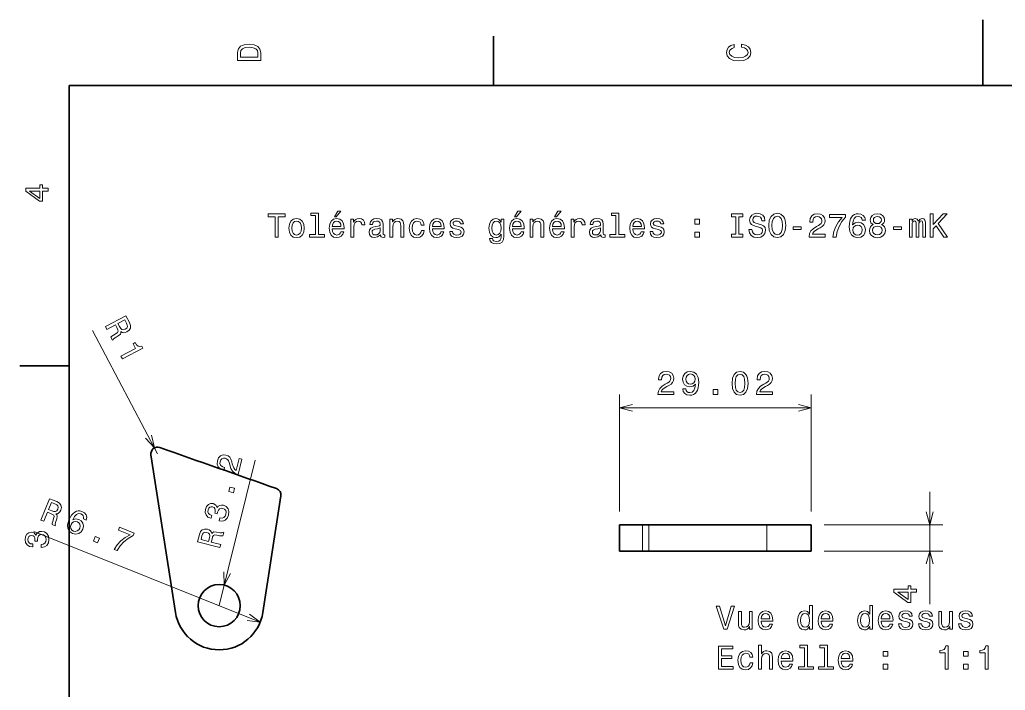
# Model space of a CAD drawing. Extents: x 0 to 297, y 0 to 210.
# Drawn here: x 2.5 to 151.9, y 108.3 to 210 of the extents above; entities that cross this region are included whole.
import ezdxf

# ---------------------------------------------------------------- set-up
doc = ezdxf.new("R2010")
doc.units = 0

msp = doc.modelspace()

# ---------------------------------------------------------------- linework, layer by layer
at = {"color": 7, "lineweight": 35, "ltscale": 0.25}
msp.add_line((148.5, 200), (148.5, 210), dxfattribs=at)
at = {"color": 7, "lineweight": 35, "ltscale": 0.1875}
for p, q in [((74.300003, 200), (74.300003, 207.5)), ((10, 157.5), (2.5, 157.5))]:
    msp.add_line(p, q, dxfattribs=at)
at = {"color": 7, "lineweight": 35}
for p, q in [((287, 200), (10, 200)), ((10, 200), (10, 10)), ((26.117191, 120.132942), (22.400627, 144.040924))]:
    msp.add_line(p, q, dxfattribs=at)
at = {"color": 7, "lineweight": 13}
for p, q in [((23.38876, 144.194534), (13.535822, 162.883911)), ((93.44178, 151.155853), (122.464775, 151.155853)), ((32.737675, 121.162117), (38.191952, 143.242523)), ((38.957859, 118.672272), (4.615622, 132.41893))]:
    msp.add_line(p, q, dxfattribs=at)
at = {"color": 7, "lineweight": 13, "ltscale": 0.443199}
for p, q in [((93.44178, 135.427887), (93.44178, 153.155853)), ((122.464775, 135.427887), (122.464775, 153.155853))]:
    msp.add_line(p, q, dxfattribs=at)
at = {"color": 7, "lineweight": 35, "ltscale": 0.447125}
for p, q in [((42.105434, 137.805679), (39.358158, 120.132942)), ((97.879791, 133.427887), (115.764778, 133.427887)), ((97.879791, 129.427887), (115.764778, 129.427887))]:
    msp.add_line(p, q, dxfattribs=at)
at = {"color": 7, "lineweight": 13, "ltscale": 0.425901}
msp.add_line((140.442291, 121.391853), (140.442291, 138.427887), dxfattribs=at)
at = {"color": 7, "lineweight": 35, "ltscale": 0.000423}
for p, q in [((93.44178, 133.427887), (93.458717, 133.427887)), ((93.44178, 129.427887), (93.458717, 129.427887))]:
    msp.add_line(p, q, dxfattribs=at)
at = {"color": 7, "lineweight": 35, "ltscale": 0.1}
for p, q in [((93.44178, 129.427887), (93.44178, 133.427887)), ((122.464775, 133.427887), (122.464775, 129.427887))]:
    msp.add_line(p, q, dxfattribs=at)
at = {"color": 7, "lineweight": 35, "ltscale": 0.085947}
for p, q in [((96.896606, 133.427887), (93.458717, 133.427887)), ((96.896606, 129.427887), (93.458717, 129.427887))]:
    msp.add_line(p, q, dxfattribs=at)
at = {"color": 7, "lineweight": 13, "ltscale": 0.1}
for p, q in [((93.458717, 129.427887), (93.458717, 133.427887)), ((96.896606, 129.427887), (96.896606, 133.427887)), ((97.879791, 129.427887), (97.879791, 133.427887)), ((115.764778, 133.427887), (115.764778, 129.427887))]:
    msp.add_line(p, q, dxfattribs=at)
at = {"color": 7, "lineweight": 35, "ltscale": 0.02458}
for p, q in [((96.896606, 133.427887), (97.879791, 133.427887)), ((96.896606, 129.427887), (97.879791, 129.427887))]:
    msp.add_line(p, q, dxfattribs=at)
at = {"color": 7, "lineweight": 35, "ltscale": 0.1675}
for p, q in [((115.764778, 133.427887), (122.464775, 133.427887)), ((115.764778, 129.427887), (122.464775, 129.427887))]:
    msp.add_line(p, q, dxfattribs=at)
at = {"color": 7, "lineweight": 13, "ltscale": 0.449438}
for p, q in [((124.464775, 133.427887), (142.442291, 133.427887)), ((124.464775, 129.427887), (142.442291, 129.427887))]:
    msp.add_line(p, q, dxfattribs=at)
at = {"color": 7, "lineweight": 13}
for points in [[(35.533215, 204.994965), (35.533215, 203.829971), (39.033215, 203.829971), (39.033215, 204.994965), (38.922264, 205.544678), (38.584366, 205.953171), (38.034657, 206.205338), (37.283215, 206.296112), (36.516644, 206.215424), (36.21405, 206.114563), (35.971977, 205.973343), (35.644165, 205.56485), (35.563473, 205.297562)], [(111.93206, 205.817017), (112.35569, 205.716141), (112.658287, 205.549713), (112.844887, 205.317734), (112.905403, 205.045395), (112.814629, 204.71759), (112.54229, 204.460388), (112.098488, 204.28891), (111.483215, 204.233429), (110.872986, 204.28891), (110.424141, 204.455338), (110.151802, 204.71254), (110.055984, 205.045395), (110.106415, 205.287476), (110.247627, 205.494247), (110.474571, 205.655624), (110.787247, 205.766571), (110.787247, 206.245682), (110.308144, 206.094391), (109.94503, 205.832138), (109.718086, 205.474075), (109.637398, 205.045395), (109.763474, 204.510818), (110.116501, 204.10231), (110.696472, 203.840057), (111.483215, 203.749283), (112.269958, 203.840057), (112.84993, 204.10231), (113.208, 204.510818), (113.329041, 205.045395), (113.233215, 205.51442), (112.965927, 205.892654), (112.527161, 206.159943), (111.93206, 206.301163)], [(35.951801, 204.959656), (36.027451, 205.342941), (36.259438, 205.605194), (36.672985, 205.761536), (37.283215, 205.811966), (37.873272, 205.756485), (38.286816, 205.600143), (38.533936, 205.332855), (38.614628, 204.959656), (38.614628, 204.298996), (35.951801, 204.298996)], [(6.833213, 184.02739), (6.833213, 184.481277), (5.965778, 184.481277), (5.965778, 184.98056), (5.56232, 184.98056), (5.56232, 184.481277), (3.408862, 184.481277), (3.408862, 184.022339), (5.521974, 182.489197), (5.965778, 182.489197), (5.965778, 184.02739)], [(5.56232, 182.912827), (3.993876, 184.02739), (5.56232, 184.02739)], [(50.193871, 180.128555), (50.491421, 180.128555), (51.192429, 180.985901), (50.698193, 180.985901)], [(77.518074, 180.128555), (77.815628, 180.128555), (78.516632, 180.985901), (78.0224, 180.985901)], [(83.590118, 180.128555), (83.887665, 180.128555), (84.588676, 180.985901), (84.094437, 180.985901)], [(41.201794, 177.052185), (41.665771, 177.052185), (41.665771, 180.128555), (42.72485, 180.128555), (42.72485, 180.552185), (40.137672, 180.552185), (40.137672, 180.128555), (41.201794, 180.128555)], [(43.294735, 178.403763), (43.375427, 177.788498), (43.607414, 177.33461), (43.975571, 177.052185), (44.469807, 176.95636), (44.959, 177.052185), (45.327156, 177.329559), (45.559143, 177.783447), (45.644878, 178.403763), (45.559143, 179.019043), (45.327156, 179.477982), (44.959, 179.755356), (44.469807, 179.856216), (43.975571, 179.755356), (43.607414, 179.472931), (43.375427, 179.019043)], [(43.748623, 178.408813), (43.794014, 178.862701), (43.935223, 179.190521), (44.16217, 179.392242), (44.469807, 179.462845), (44.7724, 179.392242), (44.999344, 179.195557), (45.140556, 178.862701), (45.190987, 178.408813), (45.140556, 177.949875), (44.999344, 177.61702), (44.7724, 177.415298), (44.469807, 177.349731), (44.16217, 177.415298), (43.935223, 177.61702), (43.794014, 177.949875)], [(47.344444, 180.300018), (47.344444, 177.425385), (46.431622, 177.425385), (46.431622, 177.052185), (48.69603, 177.052185), (48.69603, 177.425385), (47.78825, 177.425385), (47.78825, 180.673218), (46.648479, 180.673218), (46.648479, 180.300018)], [(49.88623, 178.277695), (51.661449, 178.277695), (51.666492, 178.484467), (51.5858, 179.064438), (51.363899, 179.498154), (51.010872, 179.760391), (50.541851, 179.856216), (50.08292, 179.755356), (49.729893, 179.472931), (49.502949, 179.014008), (49.422256, 178.408813), (49.497906, 177.788498), (49.72485, 177.33461), (50.07283, 177.052185), (50.526722, 176.95636), (50.920094, 177.021927), (51.242859, 177.19339), (51.479893, 177.465729), (51.616058, 177.828842), (51.177299, 177.828842), (51.086521, 177.627106), (50.955399, 177.475815), (50.582199, 177.354782), (50.294735, 177.410248), (50.077873, 177.586761), (49.936665, 177.874237), (49.88623, 178.262558)], [(49.88623, 178.650894), (49.941708, 178.998871), (50.077873, 179.256073), (50.284649, 179.412415), (50.556984, 179.467896), (50.824272, 179.412415), (51.031044, 179.256073), (51.157127, 178.998871), (51.202515, 178.650894)], [(52.700356, 177.052185), (53.144157, 177.052185), (53.144157, 178.600449), (53.189545, 178.973648), (53.325714, 179.240952), (53.547615, 179.402328), (53.845165, 179.457809), (54.06707, 179.422501), (54.233494, 179.32164), (54.334358, 179.150162), (54.369663, 178.918182), (54.818512, 178.918182), (54.757992, 179.326675), (54.591564, 179.619186), (54.314186, 179.7957), (53.935944, 179.856216), (53.678741, 179.815872), (53.456837, 179.715012), (53.260151, 179.543533), (53.103813, 179.311554), (53.103813, 179.760391), (52.700356, 179.760391)], [(57.178741, 177.405212), (57.178741, 177.390076), (57.203957, 177.218613), (57.279602, 177.09758), (57.597328, 177.001755), (57.844444, 177.042099), (57.844444, 177.38504), (57.738541, 177.369904), (57.597328, 177.435471), (57.572113, 177.637207), (57.572113, 179.039215), (57.511593, 179.397293), (57.335083, 179.649445), (57.027443, 179.800751), (56.593727, 179.856216), (56.170097, 179.7957), (55.857414, 179.624237), (55.660728, 179.356934), (55.595169, 179.003922), (55.595169, 178.973648), (55.993584, 178.973648), (56.028885, 179.185471), (56.139835, 179.336761), (56.321392, 179.427551), (56.578598, 179.462845), (56.825714, 179.437637), (57.002228, 179.361984), (57.108135, 179.230865), (57.14344, 179.049301), (57.123264, 178.837494), (57.042572, 178.731583), (56.840843, 178.681152), (56.462601, 178.640808), (56.028885, 178.550018), (55.721249, 178.388641), (55.539692, 178.136475), (55.484215, 177.763275), (55.534649, 177.43042), (55.690987, 177.183304), (55.94315, 177.026962), (56.29113, 176.971497), (56.760155, 177.077408)], [(58.605972, 177.052185), (59.049778, 177.052185), (59.049778, 178.615585), (59.095169, 178.973648), (59.241421, 179.235901), (59.468365, 179.397293), (59.770958, 179.457809), (60.013035, 179.407379), (60.16433, 179.27121), (60.239979, 179.044266), (60.265198, 178.741669), (60.265198, 177.052185), (60.709, 177.052185), (60.709, 178.832443), (60.688828, 179.190521), (60.598049, 179.488068), (60.300499, 179.760391), (59.836521, 179.856216), (59.579315, 179.820923), (59.362457, 179.725098), (59.175858, 179.563705), (59.029602, 179.346848), (59.029602, 179.760391), (58.605972, 179.760391)], [(63.366783, 178.862701), (63.805542, 178.862701), (63.714764, 179.266159), (63.497906, 179.583893), (63.160011, 179.780579), (62.721249, 179.856216), (62.237099, 179.755356), (61.868942, 179.472931), (61.636955, 179.014008), (61.556263, 178.398727), (61.631912, 177.788498), (61.858856, 177.33461), (62.216927, 177.052185), (62.70612, 176.95636), (63.139839, 177.032013), (63.477734, 177.24382), (63.709721, 177.576675), (63.810585, 178.020477), (63.386955, 178.020477), (63.311306, 177.738068), (63.170097, 177.526245), (62.968369, 177.395126), (62.721249, 177.354782), (62.413612, 177.420334), (62.191711, 177.62207), (62.055542, 177.949875), (62.010155, 178.413849), (62.055542, 178.867752), (62.196754, 179.195557), (62.423698, 179.397293), (62.721249, 179.467896), (62.983498, 179.422501), (63.180183, 179.306503), (63.311306, 179.114868)], [(65.066345, 178.277695), (66.841568, 178.277695), (66.846603, 178.484467), (66.765915, 179.064438), (66.544014, 179.498154), (66.190987, 179.760391), (65.72197, 179.856216), (65.263031, 179.755356), (64.910011, 179.472931), (64.68306, 179.014008), (64.602371, 178.408813), (64.678024, 177.788498), (64.904968, 177.33461), (65.252945, 177.052185), (65.706841, 176.95636), (66.100212, 177.021927), (66.422974, 177.19339), (66.660011, 177.465729), (66.796173, 177.828842), (66.357414, 177.828842), (66.266632, 177.627106), (66.135513, 177.475815), (65.762314, 177.354782), (65.474854, 177.410248), (65.257996, 177.586761), (65.116783, 177.874237), (65.066345, 178.262558)], [(65.066345, 178.650894), (65.121826, 178.998871), (65.257996, 179.256073), (65.464767, 179.412415), (65.737099, 179.467896), (66.004387, 179.412415), (66.211159, 179.256073), (66.337242, 178.998871), (66.382629, 178.650894)], [(69.040413, 178.630722), (68.61174, 178.731583), (68.294014, 178.84758), (68.18811, 179.08461), (68.218369, 179.251038), (68.324272, 179.37207), (68.495743, 179.447723), (68.742859, 179.477982), (68.979889, 179.447723), (69.166489, 179.356934), (69.287529, 179.220779), (69.337959, 179.039215), (69.771683, 179.039215), (69.771683, 179.049301), (69.69603, 179.377106), (69.489258, 179.634323), (69.166489, 179.7957), (68.742859, 179.856216), (68.314186, 179.7957), (68.001511, 179.629272), (67.804825, 179.382156), (67.744301, 179.069473), (67.789688, 178.766876), (67.930901, 178.555069), (68.162888, 178.403763), (68.500786, 178.297867), (68.995026, 178.176819), (69.297615, 178.050751), (69.378311, 177.949875), (69.408569, 177.798584), (69.363174, 177.611984), (69.242142, 177.470779), (69.045456, 177.37999), (68.783203, 177.349731), (68.505829, 177.37999), (68.3041, 177.485901), (68.167931, 177.657379), (68.112457, 177.894409), (67.683784, 177.894409), (67.754387, 177.490952), (67.961159, 177.198441), (68.288971, 177.021927), (68.742859, 176.95636), (69.216927, 177.021927), (69.564911, 177.198441), (69.776718, 177.480865), (69.852371, 177.849014), (69.796898, 178.166733), (69.640556, 178.383591), (69.383347, 178.524811)], [(75.894157, 177.173218), (75.894157, 179.760391), (75.47052, 179.760391), (75.47052, 179.32164), (75.122543, 179.720047), (74.910721, 179.820923), (74.673691, 179.856216), (74.245026, 179.755356), (73.91217, 179.472931), (73.695313, 179.019043), (73.619659, 178.408813), (73.695313, 177.793533), (73.91217, 177.339645), (74.245026, 177.052185), (74.673691, 176.95636), (74.915771, 176.991669), (75.1175, 177.082443), (75.47052, 177.465729), (75.47052, 177.082443), (75.430176, 176.779846), (75.319229, 176.562988), (75.107407, 176.436905), (74.789688, 176.391525), (74.512314, 176.421783), (74.315628, 176.497437), (74.199631, 176.628555), (74.16433, 176.805069), (73.735657, 176.805069), (73.735657, 176.784897), (73.801216, 176.462128), (74.002945, 176.220047), (74.325714, 176.063705), (74.764473, 176.00824), (75.288971, 176.083893), (75.636948, 176.2957), (75.833633, 176.663864)], [(74.078598, 178.408813), (74.123978, 178.857666), (74.260147, 179.190521), (74.47197, 179.387207), (74.754387, 179.457809), (75.051941, 179.387207), (75.273834, 179.190521), (75.410004, 178.857666), (75.460434, 178.408813), (75.410004, 177.949875), (75.273834, 177.62207), (75.051941, 177.420334), (74.754387, 177.354782), (74.47197, 177.420334), (74.260147, 177.62207), (74.123978, 177.954926)], [(77.210434, 178.277695), (78.985657, 178.277695), (78.990692, 178.484467), (78.910004, 179.064438), (78.688103, 179.498154), (78.335075, 179.760391), (77.866058, 179.856216), (77.40712, 179.755356), (77.054092, 179.472931), (76.827148, 179.014008), (76.74646, 178.408813), (76.822113, 177.788498), (77.049057, 177.33461), (77.397034, 177.052185), (77.850922, 176.95636), (78.244301, 177.021927), (78.567062, 177.19339), (78.804092, 177.465729), (78.940262, 177.828842), (78.501503, 177.828842), (78.410721, 177.627106), (78.279602, 177.475815), (77.906403, 177.354782), (77.618942, 177.410248), (77.402084, 177.586761), (77.260864, 177.874237), (77.210434, 178.262558)], [(77.210434, 178.650894), (77.265915, 178.998871), (77.402084, 179.256073), (77.608856, 179.412415), (77.881187, 179.467896), (78.148483, 179.412415), (78.355255, 179.256073), (78.481331, 178.998871), (78.526718, 178.650894)], [(79.858131, 177.052185), (80.301933, 177.052185), (80.301933, 178.615585), (80.347321, 178.973648), (80.493576, 179.235901), (80.72052, 179.397293), (81.023117, 179.457809), (81.26519, 179.407379), (81.416489, 179.27121), (81.492142, 179.044266), (81.517349, 178.741669), (81.517349, 177.052185), (81.961159, 177.052185), (81.961159, 178.832443), (81.940979, 179.190521), (81.850204, 179.488068), (81.552658, 179.760391), (81.088684, 179.856216), (80.831474, 179.820923), (80.614616, 179.725098), (80.428017, 179.563705), (80.281761, 179.346848), (80.281761, 179.760391), (79.858131, 179.760391)], [(83.282486, 178.277695), (85.057693, 178.277695), (85.062744, 178.484467), (84.982048, 179.064438), (84.760147, 179.498154), (84.40712, 179.760391), (83.938103, 179.856216), (83.479172, 179.755356), (83.126144, 179.472931), (82.8992, 179.014008), (82.818504, 178.408813), (82.89415, 177.788498), (83.121094, 177.33461), (83.469086, 177.052185), (83.922974, 176.95636), (84.316345, 177.021927), (84.639114, 177.19339), (84.876144, 177.465729), (85.012314, 177.828842), (84.573547, 177.828842), (84.482773, 177.627106), (84.351646, 177.475815), (83.978447, 177.354782), (83.690979, 177.410248), (83.474121, 177.586761), (83.332916, 177.874237), (83.282486, 178.262558)], [(83.282486, 178.650894), (83.337952, 178.998871), (83.474121, 179.256073), (83.680893, 179.412415), (83.953232, 179.467896), (84.22052, 179.412415), (84.427292, 179.256073), (84.553375, 178.998871), (84.598763, 178.650894)], [(86.096603, 177.052185), (86.540405, 177.052185), (86.540405, 178.600449), (86.5858, 178.973648), (86.721962, 179.240952), (86.943863, 179.402328), (87.241409, 179.457809), (87.463318, 179.422501), (87.629745, 179.32164), (87.730606, 179.150162), (87.765915, 178.918182), (88.214752, 178.918182), (88.154236, 179.326675), (87.987808, 179.619186), (87.710434, 179.7957), (87.332191, 179.856216), (87.074989, 179.815872), (86.853088, 179.715012), (86.656403, 179.543533), (86.500061, 179.311554), (86.500061, 179.760391), (86.096603, 179.760391)], [(90.574982, 177.405212), (90.574982, 177.390076), (90.600204, 177.218613), (90.67585, 177.09758), (90.993576, 177.001755), (91.240692, 177.042099), (91.240692, 177.38504), (91.134781, 177.369904), (90.993576, 177.435471), (90.968353, 177.637207), (90.968353, 179.039215), (90.907837, 179.397293), (90.731323, 179.649445), (90.423691, 179.800751), (89.989975, 179.856216), (89.566345, 179.7957), (89.253662, 179.624237), (89.056976, 179.356934), (88.991409, 179.003922), (88.991409, 178.973648), (89.389832, 178.973648), (89.425133, 179.185471), (89.536087, 179.336761), (89.717636, 179.427551), (89.974838, 179.462845), (90.221962, 179.437637), (90.398476, 179.361984), (90.504379, 179.230865), (90.539688, 179.049301), (90.519516, 178.837494), (90.43882, 178.731583), (90.237091, 178.681152), (89.858849, 178.640808), (89.425133, 178.550018), (89.117493, 178.388641), (88.935944, 178.136475), (88.880463, 177.763275), (88.930893, 177.43042), (89.087234, 177.183304), (89.339401, 177.026962), (89.687378, 176.971497), (90.156403, 177.077408)], [(92.884781, 180.300018), (92.884781, 177.425385), (91.971962, 177.425385), (91.971962, 177.052185), (94.236374, 177.052185), (94.236374, 177.425385), (93.32859, 177.425385), (93.32859, 180.673218), (92.18882, 180.673218), (92.18882, 180.300018)], [(95.426575, 178.277695), (97.201782, 178.277695), (97.206833, 178.484467), (97.126137, 179.064438), (96.904236, 179.498154), (96.551208, 179.760391), (96.082191, 179.856216), (95.62326, 179.755356), (95.270233, 179.472931), (95.043289, 179.014008), (94.962593, 178.408813), (95.038239, 177.788498), (95.265182, 177.33461), (95.613174, 177.052185), (96.067062, 176.95636), (96.460434, 177.021927), (96.783203, 177.19339), (97.020233, 177.465729), (97.156403, 177.828842), (96.717636, 177.828842), (96.626862, 177.627106), (96.495735, 177.475815), (96.122536, 177.354782), (95.835068, 177.410248), (95.61821, 177.586761), (95.477005, 177.874237), (95.426575, 178.262558)], [(95.426575, 178.650894), (95.48204, 178.998871), (95.61821, 179.256073), (95.824982, 179.412415), (96.097321, 179.467896), (96.364609, 179.412415), (96.571381, 179.256073), (96.697464, 178.998871), (96.742851, 178.650894)], [(99.400635, 178.630722), (98.971954, 178.731583), (98.654236, 178.84758), (98.548325, 179.08461), (98.578583, 179.251038), (98.684494, 179.37207), (98.855965, 179.447723), (99.103081, 179.477982), (99.340118, 179.447723), (99.526718, 179.356934), (99.647751, 179.220779), (99.698181, 179.039215), (100.131897, 179.039215), (100.131897, 179.049301), (100.056252, 179.377106), (99.84948, 179.634323), (99.526718, 179.7957), (99.103081, 179.856216), (98.674408, 179.7957), (98.361725, 179.629272), (98.165039, 179.382156), (98.104523, 179.069473), (98.149918, 178.766876), (98.291122, 178.555069), (98.523109, 178.403763), (98.861008, 178.297867), (99.35524, 178.176819), (99.657837, 178.050751), (99.738525, 177.949875), (99.768784, 177.798584), (99.723404, 177.611984), (99.602364, 177.470779), (99.405678, 177.37999), (99.143433, 177.349731), (98.866051, 177.37999), (98.664322, 177.485901), (98.528152, 177.657379), (98.472679, 177.894409), (98.044006, 177.894409), (98.114609, 177.490952), (98.321381, 177.198441), (98.649193, 177.021927), (99.103081, 176.95636), (99.577148, 177.021927), (99.925125, 177.198441), (100.136948, 177.480865), (100.212593, 177.849014), (100.15712, 178.166733), (100.000778, 178.383591), (99.743576, 178.524811)], [(104.842278, 179.008957), (105.538239, 179.008957), (105.538239, 179.760391), (104.842278, 179.760391)], [(111.030319, 177.475815), (110.384781, 177.475815), (110.384781, 177.052185), (112.139824, 177.052185), (112.139824, 177.475815), (111.494293, 177.475815), (111.494293, 180.128555), (112.139824, 180.128555), (112.139824, 180.552185), (110.384781, 180.552185), (110.384781, 180.128555), (111.030319, 180.128555)], [(113.501503, 178.207077), (113.042564, 178.207077), (113.143433, 177.672501), (113.395592, 177.279129), (113.78392, 177.042099), (114.308418, 176.95636), (114.827873, 177.037048), (115.216202, 177.258957), (115.463318, 177.606934), (115.554092, 178.065872), (115.478447, 178.479416), (115.266632, 178.746704), (114.923691, 178.923218), (114.46476, 179.054352), (114.071388, 179.150162), (113.814178, 179.261124), (113.667931, 179.422501), (113.622536, 179.674667), (113.667931, 179.901611), (113.799049, 180.073074), (114.000778, 180.189072), (114.27816, 180.229416), (114.560577, 180.178986), (114.782478, 180.042816), (114.928734, 179.815872), (114.999336, 179.50824), (115.458275, 179.50824), (115.458275, 179.518326), (115.377579, 179.992386), (115.140549, 180.345413), (114.767349, 180.567322), (114.263031, 180.64296), (113.809135, 180.567322), (113.456108, 180.355499), (113.229164, 180.027695), (113.148476, 179.604065), (113.214035, 179.225815), (113.405678, 178.968613), (113.708275, 178.797134), (114.121819, 178.666016), (114.530319, 178.550018), (114.837959, 178.439072), (115.024559, 178.277695), (115.090118, 178.015442), (115.029602, 177.748154), (114.87326, 177.546417), (114.63623, 177.420334), (114.32859, 177.37999), (113.985649, 177.435471), (113.723404, 177.596848), (113.556976, 177.8591)], [(116.038246, 178.802185), (116.129028, 178.015442), (116.391273, 177.435471), (116.799774, 177.077408), (117.334358, 176.95636), (117.863899, 177.077408), (118.277443, 177.435471), (118.534645, 178.015442), (118.630463, 178.802185), (118.534645, 179.583893), (118.423691, 179.901611), (118.277443, 180.163849), (117.863899, 180.521927), (117.611732, 180.612701), (117.334358, 180.64801), (116.794731, 180.521927), (116.38623, 180.1689), (116.129028, 179.588928)], [(116.5224, 178.802185), (116.577873, 179.412415), (116.744301, 179.861267), (117.001503, 180.133591), (117.334358, 180.229416), (117.662163, 180.133591), (117.919373, 179.856216), (118.0858, 179.407379), (118.146317, 178.802185), (118.0858, 178.191956), (117.919373, 177.743103), (117.662163, 177.470779), (117.334358, 177.37999), (117.001503, 177.470779), (116.744301, 177.743103), (116.577873, 178.186905)], [(122.175858, 177.052185), (124.581482, 177.052185), (124.581482, 177.485901), (122.680183, 177.485901), (122.786095, 177.722931), (122.967651, 177.919617), (123.527443, 178.277695), (123.824997, 178.428986), (124.157852, 178.645844), (124.394882, 178.89801), (124.531052, 179.195557), (124.581482, 179.533447), (124.495743, 179.957077), (124.258713, 180.289932), (123.895599, 180.501755), (123.426582, 180.577408), (122.942429, 180.491669), (122.57428, 180.254639), (122.337242, 179.876389), (122.256554, 179.377106), (122.256554, 179.306503), (122.715485, 179.306503), (122.715485, 179.346848), (122.760872, 179.689789), (122.897041, 179.941956), (123.113899, 180.103333), (123.401367, 180.158813), (123.693871, 180.108383), (123.910728, 179.9823), (124.051941, 179.785614), (124.102371, 179.538498), (124.06707, 179.306503), (123.971252, 179.109818), (123.809868, 178.938354), (123.587967, 178.787048), (123.290413, 178.625671), (122.796181, 178.312988), (122.448196, 177.980133), (122.241425, 177.576675), (122.175858, 177.067322)], [(125.741425, 177.052185), (126.250793, 177.052185), (126.417221, 177.884323), (126.709724, 178.66098), (127.123268, 179.382156), (127.662895, 180.057953), (127.662895, 180.476532), (125.262321, 180.476532), (125.262321, 180.017609), (127.178749, 180.017609), (126.623993, 179.336761), (126.205406, 178.625671), (125.912895, 177.869186)], [(130.688843, 179.6091), (130.593018, 180.017609), (130.371109, 180.32019), (130.028168, 180.511841), (129.584366, 180.577408), (129.286819, 180.542099), (129.029602, 180.446274), (128.802673, 180.289932), (128.611023, 180.068039), (128.459732, 179.790665), (128.348785, 179.452759), (128.278168, 179.054352), (128.257996, 178.605499), (128.338684, 177.889359), (128.585815, 177.369904), (128.984222, 177.057236), (129.5289, 176.951324), (130.018097, 177.042099), (130.391296, 177.279129), (130.633362, 177.652328), (130.719086, 178.126389), (130.633362, 178.605499), (130.401367, 178.973648), (130.043304, 179.205643), (129.599487, 179.286331), (129.120392, 179.185471), (128.762329, 178.89801), (128.837982, 179.452759), (128.999359, 179.851181), (129.246475, 180.088211), (129.589417, 180.1689), (129.841583, 180.128555), (130.033218, 180.022644), (130.159302, 179.84613), (130.224854, 179.6091)], [(131.88913, 178.938354), (131.631927, 178.797134), (131.455414, 178.600449), (131.344452, 178.353333), (131.309158, 178.055786), (131.389847, 177.606934), (131.621826, 177.258957), (132.000076, 177.037048), (132.514496, 176.951324), (133.023849, 177.037048), (133.4021, 177.258957), (133.634094, 177.606934), (133.719818, 178.055786), (133.679474, 178.353333), (133.573563, 178.600449), (133.391998, 178.797134), (133.139847, 178.938354), (133.341583, 179.059387), (133.482788, 179.225815), (133.568512, 179.427551), (133.598785, 179.674667), (133.518097, 180.03273), (133.306274, 180.32019), (132.963333, 180.50679), (132.514496, 180.577408), (132.060593, 180.50679), (131.717651, 180.32019), (131.500793, 180.03273), (131.42514, 179.674667), (131.450363, 179.427551), (131.536102, 179.225815)], [(131.904266, 179.634323), (131.944611, 179.856216), (132.065643, 180.027695), (132.257278, 180.133591), (132.514496, 180.17395), (132.766647, 180.133591), (132.958282, 180.027695), (133.07933, 179.856216), (133.124725, 179.634323), (133.07933, 179.407379), (132.958282, 179.230865), (132.766647, 179.114868), (132.514496, 179.079559), (132.257278, 179.119904), (132.065643, 179.230865), (131.944611, 179.407379)], [(137.366089, 177.052185), (137.774582, 177.052185), (137.774582, 178.862701), (137.799805, 179.13504), (137.875443, 179.331726), (137.99144, 179.447723), (138.142731, 179.493103), (138.263763, 179.452759), (138.344467, 179.351898), (138.384811, 179.18042), (138.399933, 178.953476), (138.399933, 177.052185), (138.783234, 177.052185), (138.783234, 178.862701), (138.808441, 179.12999), (138.884094, 179.326675), (139.005127, 179.447723), (139.156433, 179.493103), (139.277466, 179.452759), (139.358154, 179.351898), (139.408585, 178.953476), (139.408585, 177.052185), (139.817078, 177.052185), (139.817078, 178.923218), (139.79187, 179.311554), (139.711182, 179.6091), (139.549805, 179.790665), (139.287537, 179.856216), (138.979919, 179.755356), (138.742889, 179.462845), (138.556274, 179.750305), (138.243591, 179.856216), (137.956146, 179.755356), (137.75946, 179.472931), (137.75946, 179.760391), (137.366089, 179.760391)], [(140.528183, 177.052185), (140.992157, 177.052185), (140.992157, 178.297867), (141.405701, 178.741669), (142.58078, 177.052185), (143.14563, 177.052185), (141.733521, 179.079559), (143.10527, 180.552185), (142.48999, 180.552185), (140.992157, 178.933304), (140.992157, 180.552185), (140.528183, 180.552185)], [(57.128307, 178.000305), (57.067787, 177.738068), (56.906406, 177.536331), (56.66433, 177.405212), (56.366783, 177.359818), (56.17514, 177.38504), (56.038971, 177.465729), (55.953236, 177.606934), (55.92802, 177.803619), (55.948193, 177.980133), (56.028885, 178.106216), (56.35165, 178.247437), (56.760155, 178.307953), (57.128307, 178.428986)], [(90.524551, 178.000305), (90.464035, 177.738068), (90.302658, 177.536331), (90.060577, 177.405212), (89.763031, 177.359818), (89.571381, 177.38504), (89.435219, 177.465729), (89.349487, 177.606934), (89.324265, 177.803619), (89.344437, 177.980133), (89.425133, 178.106216), (89.747894, 178.247437), (90.156403, 178.307953), (90.524551, 178.428986)], [(104.842278, 177.052185), (105.538239, 177.052185), (105.538239, 177.803619), (104.842278, 177.803619)], [(119.760155, 178.207077), (120.980614, 178.207077), (120.980614, 178.605499), (119.760155, 178.605499)], [(130.229904, 178.121353), (130.174423, 177.803619), (130.033218, 177.561554), (129.806274, 177.400162), (129.523849, 177.349731), (129.226303, 177.400162), (128.999359, 177.556503), (128.853104, 177.798584), (128.807709, 178.116302), (128.858154, 178.428986), (128.999359, 178.666016), (129.231354, 178.817322), (129.544022, 178.872787), (129.81636, 178.817322), (130.033218, 178.671066), (130.174423, 178.434036)], [(131.793304, 178.065872), (131.838684, 178.33316), (131.984955, 178.534897), (132.211884, 178.666016), (132.514496, 178.711411), (132.812042, 178.666016), (133.038986, 178.534897), (133.185242, 178.33316), (133.235672, 178.065872), (133.185242, 177.778412), (133.038986, 177.561554), (132.812042, 177.420334), (132.514496, 177.374954), (132.211884, 177.420334), (131.984955, 177.561554), (131.838684, 177.778412)], [(134.940277, 178.207077), (136.160736, 178.207077), (136.160736, 178.605499), (134.940277, 178.605499)], [(15.488468, 163.468643), (15.707199, 163.053741), (17.014338, 163.742859), (17.237772, 163.319046), (17.389023, 162.99971), (17.43005, 162.770493), (17.339277, 162.5858), (17.099583, 162.402435), (16.709833, 162.168442), (16.460732, 162.002914), (16.332813, 161.867065), (16.579765, 161.398636), (16.66453, 161.443329), (16.73535, 161.611786), (16.948517, 161.769775), (17.431711, 162.064423), (17.762011, 162.33548), (17.823908, 162.499237), (17.824001, 162.704529), (18.02961, 162.584869), (18.251606, 162.542267), (18.490234, 162.56546), (18.740791, 162.663345), (19.082607, 162.923355), (19.269588, 163.249985), (19.283886, 163.633789), (19.130209, 164.065887), (18.58456, 165.100891)], [(18.689854, 163.981964), (18.806555, 163.695709), (18.822926, 163.459198), (18.730284, 163.256424), (18.506084, 163.086914), (18.223812, 162.995117), (18.004169, 163.033249), (17.815678, 163.196136), (17.645199, 163.465424), (17.393543, 163.94278), (18.424086, 164.486084)], [(17.852833, 158.983841), (18.06686, 158.577866), (21.185257, 160.221863), (21.025326, 160.525238), (20.710857, 160.462067), (20.443277, 160.526245), (20.206852, 160.715164), (19.992414, 161.0354), (19.675667, 160.868408), (20.056681, 160.145691)], [(99.250687, 153.155853), (101.656303, 153.155853), (101.656303, 153.589569), (99.755005, 153.589569), (99.860916, 153.826599), (100.042473, 154.023285), (100.602272, 154.381363), (100.899826, 154.532654), (101.232674, 154.749512), (101.469704, 155.001678), (101.605873, 155.299225), (101.656303, 155.637115), (101.570572, 156.06076), (101.333542, 156.3936), (100.970428, 156.605423), (100.501404, 156.681061), (100.017258, 156.595337), (99.649101, 156.358307), (99.412071, 155.980057), (99.331375, 155.480774), (99.331375, 155.410172), (99.790314, 155.410172), (99.790314, 155.450531), (99.835701, 155.793457), (99.97187, 156.045624), (100.188728, 156.207001), (100.476189, 156.262482), (100.7687, 156.212051), (100.985558, 156.085968), (101.12677, 155.889282), (101.1772, 155.642166), (101.141899, 155.410172), (101.046074, 155.213486), (100.884689, 155.042023), (100.662788, 154.890717), (100.365242, 154.72934), (99.871002, 154.416656), (99.523026, 154.083801), (99.316246, 153.680344), (99.250687, 153.17099)], [(103.006882, 154.023285), (103.082535, 153.624878), (103.299393, 153.31723), (103.642326, 153.125595), (104.096222, 153.054993), (104.393768, 153.090286), (104.661064, 153.181061), (104.888008, 153.337402), (105.079651, 153.559311), (105.230942, 153.836685), (105.341896, 154.179626), (105.407455, 154.572998), (105.432678, 155.026886), (105.346939, 155.737991), (105.099823, 156.257446), (104.706451, 156.570114), (104.166824, 156.681061), (103.672592, 156.590286), (103.299393, 156.348221), (103.057312, 155.975021), (102.976624, 155.505997), (103.057312, 155.021851), (103.294342, 154.653687), (103.647369, 154.421707), (104.096222, 154.346054), (104.570282, 154.441879), (104.928352, 154.734375), (104.847656, 154.174591), (104.686279, 153.776169), (104.439163, 153.539139), (104.101265, 153.463486), (103.839012, 153.498795), (103.647369, 153.609741), (103.521294, 153.786255), (103.470856, 154.023285)], [(103.46582, 155.511047), (103.516251, 155.823715), (103.657455, 156.070831), (103.879364, 156.227173), (104.166824, 156.282654), (104.464378, 156.227173), (104.691322, 156.070831), (104.832535, 155.828766), (104.888008, 155.516083), (104.832535, 155.198364), (104.691322, 154.961334), (104.459335, 154.815079), (104.151695, 154.764648), (103.874313, 154.815079), (103.657455, 154.961334), (103.516251, 155.193314)], [(110.473885, 154.865509), (110.54953, 154.073715), (110.786568, 153.508881), (111.16481, 153.165939), (111.689301, 153.054993), (112.208755, 153.165939), (112.586998, 153.508881), (112.818985, 154.073715), (112.899681, 154.865509), (112.818985, 155.652252), (112.723167, 155.964935), (112.586998, 156.222137), (112.208755, 156.565079), (111.689301, 156.681061), (111.16481, 156.565079), (110.786568, 156.217087), (110.54953, 155.652252)], [(110.958038, 154.865509), (110.998383, 155.475739), (111.124458, 155.91449), (111.35141, 156.171707), (111.689301, 156.262482), (112.022156, 156.171707), (112.2491, 155.91449), (112.375183, 155.475739), (112.415527, 154.865509), (112.375183, 154.250229), (112.2491, 153.811478), (112.022156, 153.55426), (111.689301, 153.468536), (111.35141, 153.55426), (111.124458, 153.811478), (110.998383, 154.250229)], [(114.194778, 153.155853), (116.600395, 153.155853), (116.600395, 153.589569), (114.699104, 153.589569), (114.805008, 153.826599), (114.986565, 154.023285), (115.546364, 154.381363), (115.84391, 154.532654), (116.176765, 154.749512), (116.413795, 155.001678), (116.549965, 155.299225), (116.600395, 155.637115), (116.514664, 156.06076), (116.277634, 156.3936), (115.91452, 156.605423), (115.445496, 156.681061), (114.961349, 156.595337), (114.593193, 156.358307), (114.356163, 155.980057), (114.275467, 155.480774), (114.275467, 155.410172), (114.734406, 155.410172), (114.734406, 155.450531), (114.779793, 155.793457), (114.915962, 156.045624), (115.13282, 156.207001), (115.42028, 156.262482), (115.712791, 156.212051), (115.929649, 156.085968), (116.070862, 155.889282), (116.121292, 155.642166), (116.085991, 155.410172), (115.990166, 155.213486), (115.828781, 155.042023), (115.60688, 154.890717), (115.309334, 154.72934), (114.815094, 154.416656), (114.46711, 154.083801), (114.260338, 153.680344), (114.194778, 153.17099)], [(107.605301, 153.155853), (108.301262, 153.155853), (108.301262, 153.907288), (107.605301, 153.907288)], [(35.591179, 141.053802), (36.168076, 143.389221), (35.747013, 143.493225), (35.291061, 141.647415), (35.086342, 141.807068), (34.938934, 142.030502), (34.725559, 142.659836), (34.650036, 142.984985), (34.519325, 143.360123), (34.331364, 143.650711), (34.075153, 143.854263), (33.759209, 143.984253), (33.327381, 144.002609), (32.947399, 143.852325), (32.654686, 143.550598), (32.468769, 143.113403), (32.435898, 142.622818), (32.577724, 142.208572), (32.888084, 141.887741), (33.353447, 141.689682), (33.421989, 141.672745), (33.532047, 142.118286), (33.492878, 142.12796), (33.17083, 142.254272), (32.958683, 142.44693), (32.854012, 142.696167), (32.869095, 142.988541), (32.988201, 143.260422), (33.162609, 143.44072), (33.387417, 143.53064), (33.63942, 143.52034), (33.856171, 143.430435), (34.024139, 143.290237), (34.151905, 143.092438), (34.245571, 142.840729), (34.330891, 142.513168), (34.515923, 141.958374), (34.755611, 141.54071), (35.097713, 141.243225), (35.576492, 141.057419)], [(34.906891, 138.2836), (35.073792, 138.959259), (34.344276, 139.139465), (34.177376, 138.463806)], [(5.724058, 134.129517), (6.159491, 133.955231), (6.708618, 135.327072), (7.153414, 135.149017), (7.475536, 135.003784), (7.655308, 134.855774), (7.70583, 134.656296), (7.642076, 134.361298), (7.496811, 133.930542), (7.41433, 133.643066), (7.404919, 133.456696), (7.896534, 133.259918), (7.932144, 133.348877), (7.876932, 133.523071), (7.936932, 133.78154), (8.114063, 134.319046), (8.190023, 134.739517), (8.131063, 134.904358), (7.998119, 135.060791), (8.232254, 135.102875), (8.428947, 135.214264), (8.595688, 135.386536), (8.72311, 135.623444), (8.814991, 136.042984), (8.745781, 136.412918), (8.507982, 136.714523), (8.11096, 136.944061), (7.024723, 137.378876)], [(7.829924, 136.594818), (8.104284, 136.452408), (8.270004, 136.282852), (8.330824, 136.06839), (8.269884, 135.794006), (8.114363, 135.541183), (7.922352, 135.427917), (7.673243, 135.429855), (7.368902, 135.524506), (6.867922, 135.725052), (7.300852, 136.806595)], [(32.722286, 134.024277), (32.756557, 134.015808), (33.24593, 133.978043), (33.655289, 134.121078), (33.970005, 134.42775), (34.171761, 134.887009), (34.21431, 135.416748), (34.093216, 135.851868), (33.810963, 136.18132), (33.392086, 136.378296), (33.093544, 136.410492), (32.831924, 136.360825), (32.607231, 136.229324), (32.416985, 136.026962), (32.231213, 136.410522), (31.837967, 136.627136), (31.437931, 136.648026), (31.097059, 136.50885), (30.831245, 136.210876), (30.651491, 135.756577), (30.620981, 135.296585), (30.752958, 134.905533), (31.041258, 134.600555), (31.478451, 134.414642), (31.512724, 134.406174), (31.620361, 134.841919), (31.316689, 134.958496), (31.122915, 135.141418), (31.036621, 135.38092), (31.059017, 135.681885), (31.161074, 135.926804), (31.309851, 136.087463), (31.504133, 136.158951), (31.740236, 136.147385), (31.969259, 136.044052), (32.101803, 135.886642), (32.14893, 135.656815), (32.109367, 135.370483), (32.057304, 135.18074), (32.444092, 135.085205), (32.493565, 135.32753), (32.613823, 135.625092), (32.78817, 135.826187), (33.012981, 135.916107), (33.274773, 135.903381), (33.545441, 135.779388), (33.720898, 135.585388), (33.797459, 135.327515), (33.76775, 135.017975), (33.642593, 134.721619), (33.440079, 134.532684), (33.169994, 134.448746), (32.833553, 134.474716)], [(12.589035, 134.135727), (12.651884, 134.550583), (12.558323, 134.913971), (12.311159, 135.21933), (11.923502, 135.445129), (11.634142, 135.522934), (11.359749, 135.529556), (11.090956, 135.46875), (10.830576, 135.333954), (10.587034, 135.13266), (10.358461, 134.860199), (10.144854, 134.516556), (9.959326, 134.107346), (9.768108, 133.412506), (9.804491, 132.838425), (10.058176, 132.40007), (10.524483, 132.09935), (11.012377, 132.001831), (11.446934, 132.083191), (11.81036, 132.339706), (12.066126, 132.747955), (12.164576, 133.224625), (12.086016, 133.652618), (11.8398, 134.001068), (11.457766, 134.240906), (10.975487, 134.325302), (10.536234, 134.191498), (10.812622, 134.678406), (11.110506, 134.988312), (11.428011, 135.116531), (11.776379, 135.064011), (11.995487, 134.932846), (12.134048, 134.763306), (12.185505, 134.552582), (12.158287, 134.308151)], [(11.610092, 132.925079), (11.440517, 132.650726), (11.219461, 132.478455), (10.948795, 132.412964), (10.667858, 132.4711), (10.410358, 132.628494), (10.257765, 132.857971), (10.211945, 133.13707), (10.287878, 133.448898), (10.450895, 133.720444), (10.670078, 133.888031), (10.941679, 133.942276), (11.252581, 133.877594), (11.484797, 133.724884), (11.631775, 133.508514), (11.674788, 133.235977)], [(16.801277, 129.69548), (17.274166, 129.506195), (17.737909, 130.216888), (18.298088, 130.829224), (18.950022, 131.345078), (19.702139, 131.771942), (19.857693, 132.160553), (17.629034, 133.052643), (17.458485, 132.626587), (19.237667, 131.914398), (18.469631, 131.48848), (17.816765, 130.983871), (17.26408, 130.390259)], [(5.73379, 129.979111), (5.769093, 129.979111), (6.253242, 130.059799), (6.616354, 130.296829), (6.848343, 130.670029), (6.934078, 131.164276), (6.848343, 131.688766), (6.626441, 132.082138), (6.273415, 132.334305), (5.819525, 132.425079), (5.521974, 132.384735), (5.279899, 132.273788), (5.0933, 132.092224), (4.957133, 131.850143), (4.684798, 132.177963), (4.251081, 132.293961), (3.857709, 132.218307), (3.560158, 132.00145), (3.373559, 131.648422), (3.307997, 131.164276), (3.388689, 130.710388), (3.610591, 130.362396), (3.963617, 130.135452), (4.432637, 130.059799), (4.46794, 130.059799), (4.46794, 130.508652), (4.145173, 130.548996), (3.913184, 130.680115), (3.771974, 130.891937), (3.721542, 131.189484), (3.761888, 131.451736), (3.867795, 131.643372), (4.039265, 131.759369), (4.271254, 131.804764), (4.518372, 131.759369), (4.684798, 131.638336), (4.785663, 131.426514), (4.815922, 131.139053), (4.810879, 130.942368), (5.209294, 130.942368), (5.199208, 131.189484), (5.244596, 131.507217), (5.365634, 131.744247), (5.56232, 131.885452), (5.819525, 131.935883), (6.112032, 131.880417), (6.328891, 131.734161), (6.465058, 131.502167), (6.510447, 131.194534), (6.460014, 130.876801), (6.308718, 130.644821), (6.066643, 130.498566), (5.73379, 130.443085)], [(13.660551, 130.952667), (14.306677, 130.694031), (14.585926, 131.391663), (13.939802, 131.650299)], [(32.856819, 129.984344), (32.969296, 130.439682), (31.534748, 130.794052), (31.649643, 131.259171), (31.748991, 131.598267), (31.87075, 131.796768), (32.061344, 131.874359), (32.362309, 131.851959), (32.809002, 131.767593), (33.105125, 131.725616), (33.291, 131.742035), (33.417988, 132.256119), (33.324963, 132.279099), (33.160057, 132.200363), (32.895786, 132.224075), (32.338963, 132.325256), (31.912029, 132.342407), (31.756914, 132.261246), (31.62035, 132.107971), (31.546326, 132.334045), (31.408827, 132.513458), (31.21517, 132.654816), (30.962934, 132.748291), (30.534733, 132.781326), (30.177904, 132.661682), (29.912033, 132.384506), (29.739536, 131.959579), (29.45895, 130.823685)], [(30.124256, 131.729477), (30.227407, 132.020874), (30.372437, 132.208435), (30.576454, 132.298294), (30.856623, 132.275848), (31.1285, 132.156738), (31.267208, 131.982208), (31.299704, 131.735229), (31.24799, 131.420731), (31.118582, 130.896851), (29.987591, 131.176224)], [(138.442291, 123.187248), (138.442291, 123.641136), (137.57486, 123.641136), (137.57486, 124.140411), (137.171402, 124.140411), (137.171402, 123.641136), (135.017944, 123.641136), (135.017944, 123.182205), (137.131058, 121.649063), (137.57486, 121.649063), (137.57486, 123.187248)], [(137.171402, 122.072693), (135.602966, 123.187248), (137.171402, 123.187248)], [(110.348808, 121.076294), (109.471291, 118.095749), (108.56855, 121.076294), (108.089447, 121.076294), (109.219131, 117.571251), (109.72345, 117.571251), (110.827919, 121.076294)], [(122.235703, 117.989838), (122.235703, 117.571251), (122.679504, 117.571251), (122.679504, 121.192291), (122.240738, 121.192291), (122.240738, 119.865921), (121.902847, 120.249207), (121.696075, 120.339981), (121.459045, 120.375282), (121.030365, 120.274422), (120.697517, 119.991997), (120.480652, 119.538109), (120.405006, 118.927879), (120.480652, 118.31765), (120.697517, 117.858711), (121.030365, 117.571251), (121.459045, 117.475433), (121.696075, 117.510735), (121.90789, 117.601509)], [(131.343765, 117.989838), (131.343765, 117.571251), (131.787567, 117.571251), (131.787567, 121.192291), (131.348816, 121.192291), (131.348816, 119.865921), (131.01091, 120.249207), (130.804138, 120.339981), (130.567108, 120.375282), (130.138443, 120.274422), (129.805588, 119.991997), (129.58873, 119.538109), (129.513077, 118.927879), (129.58873, 118.31765), (129.805588, 117.858711), (130.138443, 117.571251), (130.567108, 117.475433), (130.804138, 117.510735), (131.015961, 117.601509)], [(113.551262, 120.279465), (113.107452, 120.279465), (113.107452, 118.716064), (113.057022, 118.352951), (112.910767, 118.090706), (112.683823, 117.929321), (112.386276, 117.878891), (112.149246, 117.919235), (111.997948, 118.040268), (111.912209, 118.24704), (111.892036, 118.539551), (111.892036, 120.279465), (111.448235, 120.279465), (111.448235, 118.499207), (111.463364, 118.141136), (111.559189, 117.843582), (111.851692, 117.571251), (112.320709, 117.475433), (112.572876, 117.510735), (112.789734, 117.601509), (112.976334, 117.757851), (113.127632, 117.984795), (113.127632, 117.571251), (113.551262, 117.571251)], [(114.887718, 118.796753), (116.662933, 118.796753), (116.667976, 119.003525), (116.58728, 119.583496), (116.365379, 120.01722), (116.01236, 120.279465), (115.543335, 120.375282), (115.084404, 120.274422), (114.731377, 119.991997), (114.504433, 119.533066), (114.423737, 118.927879), (114.49939, 118.307564), (114.726334, 117.853668), (115.074318, 117.571251), (115.528206, 117.475433), (115.921577, 117.540993), (116.244347, 117.712463), (116.481377, 117.984795), (116.617546, 118.347908), (116.17878, 118.347908), (116.088005, 118.146179), (115.956879, 117.994881), (115.583679, 117.873848), (115.296219, 117.929321), (115.079361, 118.105835), (114.938148, 118.393295), (114.887718, 118.781624)], [(114.887718, 119.169952), (114.943192, 119.517937), (115.079361, 119.775139), (115.286133, 119.93148), (115.558464, 119.986954), (115.82576, 119.93148), (116.032532, 119.775139), (116.158607, 119.517937), (116.203995, 119.169952)], [(121.534691, 119.976868), (121.827194, 119.906265), (122.049103, 119.709579), (122.180222, 119.381767), (122.230652, 118.927879), (122.180222, 118.468948), (122.049103, 118.141136), (121.827194, 117.939407), (121.534691, 117.873848), (121.257309, 117.939407), (121.045494, 118.141136), (120.904289, 118.473991), (120.858894, 118.927879), (120.904289, 119.376724), (121.045494, 119.704536), (121.257309, 119.906265)], [(123.995789, 118.796753), (125.771004, 118.796753), (125.776047, 119.003525), (125.695351, 119.583496), (125.47345, 120.01722), (125.120422, 120.279465), (124.651405, 120.375282), (124.192474, 120.274422), (123.839447, 119.991997), (123.612503, 119.533066), (123.531807, 118.927879), (123.60746, 118.307564), (123.834404, 117.853668), (124.182388, 117.571251), (124.636276, 117.475433), (125.029648, 117.540993), (125.352417, 117.712463), (125.589447, 117.984795), (125.725616, 118.347908), (125.28685, 118.347908), (125.196075, 118.146179), (125.064949, 117.994881), (124.69175, 117.873848), (124.404289, 117.929321), (124.187424, 118.105835), (124.046219, 118.393295), (123.995789, 118.781624)], [(123.995789, 119.169952), (124.051262, 119.517937), (124.187424, 119.775139), (124.394196, 119.93148), (124.666534, 119.986954), (124.933823, 119.93148), (125.140594, 119.775139), (125.266678, 119.517937), (125.312065, 119.169952)], [(130.642761, 119.976868), (130.935272, 119.906265), (131.157166, 119.709579), (131.2883, 119.381767), (131.33873, 118.927879), (131.2883, 118.468948), (131.157166, 118.141136), (130.935272, 117.939407), (130.642761, 117.873848), (130.365387, 117.939407), (130.153564, 118.141136), (130.01236, 118.473991), (129.966965, 118.927879), (130.01236, 119.376724), (130.153564, 119.704536), (130.365387, 119.906265)], [(133.103851, 118.796753), (134.879074, 118.796753), (134.884109, 119.003525), (134.803421, 119.583496), (134.581512, 120.01722), (134.2285, 120.279465), (133.759476, 120.375282), (133.300537, 120.274422), (132.94751, 119.991997), (132.720566, 119.533066), (132.639877, 118.927879), (132.71553, 118.307564), (132.942474, 117.853668), (133.290451, 117.571251), (133.744339, 117.475433), (134.137711, 117.540993), (134.46048, 117.712463), (134.69751, 117.984795), (134.833679, 118.347908), (134.394928, 118.347908), (134.304138, 118.146179), (134.173019, 117.994881), (133.79982, 117.873848), (133.51236, 117.929321), (133.295502, 118.105835), (133.154282, 118.393295), (133.103851, 118.781624)], [(133.103851, 119.169952), (133.159332, 119.517937), (133.295502, 119.775139), (133.502274, 119.93148), (133.774597, 119.986954), (134.041901, 119.93148), (134.248672, 119.775139), (134.374756, 119.517937), (134.420135, 119.169952)], [(137.077911, 119.14978), (136.649246, 119.250648), (136.331512, 119.366638), (136.225616, 119.603668), (136.255875, 119.770096), (136.361786, 119.891136), (136.533249, 119.966782), (136.780365, 119.99704), (137.017395, 119.966782), (137.203995, 119.876007), (137.325043, 119.739838), (137.375473, 119.558281), (137.809189, 119.558281), (137.809189, 119.568367), (137.733536, 119.896179), (137.526764, 120.153381), (137.203995, 120.314766), (136.780365, 120.375282), (136.351685, 120.314766), (136.039017, 120.148338), (135.842331, 119.901222), (135.781799, 119.588539), (135.827194, 119.28595), (135.968414, 119.074135), (136.200394, 118.922836), (136.5383, 118.816925), (137.032532, 118.695892), (137.335114, 118.569809), (137.415817, 118.468948), (137.446075, 118.31765), (137.400681, 118.13105), (137.279648, 117.989838), (137.082962, 117.899063), (136.820709, 117.868805), (136.543335, 117.899063), (136.341614, 118.004967), (136.205444, 118.176437), (136.149963, 118.413467), (135.721283, 118.413467), (135.791901, 118.01001), (135.998672, 117.717506), (136.326477, 117.540993), (136.780365, 117.475433), (137.254425, 117.540993), (137.602417, 117.717506), (137.814224, 117.999924), (137.889877, 118.36808), (137.834396, 118.685806), (137.678055, 118.902664), (137.420853, 119.043877)], [(140.113937, 119.14978), (139.685272, 119.250648), (139.367538, 119.366638), (139.261627, 119.603668), (139.291901, 119.770096), (139.397797, 119.891136), (139.569275, 119.966782), (139.816391, 119.99704), (140.053421, 119.966782), (140.240021, 119.876007), (140.361053, 119.739838), (140.411499, 119.558281), (140.845215, 119.558281), (140.845215, 119.568367), (140.769562, 119.896179), (140.56279, 120.153381), (140.240021, 120.314766), (139.816391, 120.375282), (139.387711, 120.314766), (139.075043, 120.148338), (138.878357, 119.901222), (138.817825, 119.588539), (138.86322, 119.28595), (139.004425, 119.074135), (139.23642, 118.922836), (139.57431, 118.816925), (140.068542, 118.695892), (140.37114, 118.569809), (140.451843, 118.468948), (140.482086, 118.31765), (140.436707, 118.13105), (140.315674, 117.989838), (140.118988, 117.899063), (139.856735, 117.868805), (139.579361, 117.899063), (139.377625, 118.004967), (139.241455, 118.176437), (139.185989, 118.413467), (138.757309, 118.413467), (138.827911, 118.01001), (139.034683, 117.717506), (139.362503, 117.540993), (139.816391, 117.475433), (140.290451, 117.540993), (140.638428, 117.717506), (140.85025, 117.999924), (140.925903, 118.36808), (140.870422, 118.685806), (140.714081, 118.902664), (140.456879, 119.043877)], [(143.911484, 120.279465), (143.467682, 120.279465), (143.467682, 118.716064), (143.417252, 118.352951), (143.270996, 118.090706), (143.044052, 117.929321), (142.746506, 117.878891), (142.509476, 117.919235), (142.35817, 118.040268), (142.27243, 118.24704), (142.252258, 118.539551), (142.252258, 120.279465), (141.808472, 120.279465), (141.808472, 118.499207), (141.823593, 118.141136), (141.919418, 117.843582), (142.211914, 117.571251), (142.680939, 117.475433), (142.933105, 117.510735), (143.149963, 117.601509), (143.336563, 117.757851), (143.487854, 117.984795), (143.487854, 117.571251), (143.911484, 117.571251)], [(146.185989, 119.14978), (145.757309, 119.250648), (145.43959, 119.366638), (145.333679, 119.603668), (145.363937, 119.770096), (145.469849, 119.891136), (145.641312, 119.966782), (145.888428, 119.99704), (146.125458, 119.966782), (146.312073, 119.876007), (146.433105, 119.739838), (146.483536, 119.558281), (146.917252, 119.558281), (146.917252, 119.568367), (146.841599, 119.896179), (146.634827, 120.153381), (146.312073, 120.314766), (145.888428, 120.375282), (145.459763, 120.314766), (145.147079, 120.148338), (144.950394, 119.901222), (144.889877, 119.588539), (144.935272, 119.28595), (145.076477, 119.074135), (145.308456, 118.922836), (145.646362, 118.816925), (146.140594, 118.695892), (146.443192, 118.569809), (146.52388, 118.468948), (146.554138, 118.31765), (146.508759, 118.13105), (146.387711, 117.989838), (146.191025, 117.899063), (145.928772, 117.868805), (145.651398, 117.899063), (145.449677, 118.004967), (145.313507, 118.176437), (145.258026, 118.413467), (144.829361, 118.413467), (144.899963, 118.01001), (145.106735, 117.717506), (145.43454, 117.540993), (145.888428, 117.475433), (146.362488, 117.540993), (146.71048, 117.717506), (146.922302, 117.999924), (146.99794, 118.36808), (146.942474, 118.685806), (146.786133, 118.902664), (146.528931, 119.043877)], [(114.49939, 111.524422), (114.943192, 111.524422), (114.943192, 113.087822), (114.988579, 113.445892), (115.134834, 113.708138), (115.361778, 113.869522), (115.664375, 113.930038), (115.906448, 113.879608), (116.057747, 113.743439), (116.133392, 113.516495), (116.158607, 113.213905), (116.158607, 111.524422), (116.602417, 111.524422), (116.602417, 113.30468), (116.582237, 113.66275), (116.491463, 113.960304), (116.193909, 114.232635), (115.729935, 114.328453), (115.477776, 114.293152), (115.260918, 114.197334), (115.079361, 114.046036), (114.943192, 113.839264), (114.943192, 115.145462), (114.49939, 115.145462)], [(121.453995, 114.772263), (121.453995, 111.897621), (120.541176, 111.897621), (120.541176, 111.524422), (122.80558, 111.524422), (122.80558, 111.897621), (121.897804, 111.897621), (121.897804, 115.145462), (120.758034, 115.145462), (120.758034, 114.772263)], [(124.490021, 114.772263), (124.490021, 111.897621), (123.577194, 111.897621), (123.577194, 111.524422), (125.841606, 111.524422), (125.841606, 111.897621), (124.933823, 111.897621), (124.933823, 115.145462), (123.794052, 115.145462), (123.794052, 114.772263)], [(142.776764, 111.524422), (143.235687, 111.524422), (143.235687, 115.049637), (142.892761, 115.049637), (142.801971, 114.742004), (142.620422, 114.535233), (142.343048, 114.414192), (141.959763, 114.373848), (141.959763, 114.015778), (142.776764, 114.015778)], [(148.848816, 111.524422), (149.307739, 111.524422), (149.307739, 115.049637), (148.964798, 115.049637), (148.874023, 114.742004), (148.692474, 114.535233), (148.415085, 114.414192), (148.031799, 114.373848), (148.031799, 114.015778), (148.848816, 114.015778)], [(108.412209, 111.524422), (110.631233, 111.524422), (110.631233, 111.948051), (108.87619, 111.948051), (108.87619, 113.133209), (110.43959, 113.133209), (110.43959, 113.551796), (108.87619, 113.551796), (108.87619, 114.600792), (110.590889, 114.600792), (110.590889, 115.024422), (108.412209, 115.024422)], [(113.188148, 113.334938), (113.626907, 113.334938), (113.536133, 113.738396), (113.319275, 114.056122), (112.981377, 114.252808), (112.542618, 114.328453), (112.058464, 114.227592), (111.690308, 113.945168), (111.458321, 113.486237), (111.377632, 112.870964), (111.453278, 112.260735), (111.680222, 111.806839), (112.038292, 111.524422), (112.527489, 111.428604), (112.961205, 111.50425), (113.299103, 111.716064), (113.53109, 112.04892), (113.63195, 112.492722), (113.208321, 112.492722), (113.132675, 112.210304), (112.991463, 111.998482), (112.789734, 111.867363), (112.542618, 111.827019), (112.234978, 111.892578), (112.013077, 112.094307), (111.876907, 112.422119), (111.83152, 112.886093), (111.876907, 113.339981), (112.01812, 113.667793), (112.245064, 113.869522), (112.542618, 113.940125), (112.804863, 113.894737), (113.001549, 113.778748), (113.132675, 113.587105)], [(117.923737, 112.749924), (119.698959, 112.749924), (119.703995, 112.956696), (119.623306, 113.536667), (119.401405, 113.97039), (119.048378, 114.232635), (118.579361, 114.328453), (118.120422, 114.227592), (117.767395, 113.945168), (117.540451, 113.486237), (117.459763, 112.88105), (117.535408, 112.260735), (117.76236, 111.806839), (118.110336, 111.524422), (118.564232, 111.428604), (118.957603, 111.494164), (119.280365, 111.665634), (119.517395, 111.937965), (119.653564, 112.301079), (119.214806, 112.301079), (119.124023, 112.09935), (118.992905, 111.948051), (118.619705, 111.827019), (118.332237, 111.882492), (118.115379, 112.059006), (117.974174, 112.346466), (117.923737, 112.734795)], [(117.923737, 113.123123), (117.979218, 113.471107), (118.115379, 113.72831), (118.322151, 113.884651), (118.59449, 113.940125), (118.861778, 113.884651), (119.06855, 113.72831), (119.194633, 113.471107), (119.240021, 113.123123)], [(127.031807, 112.749924), (128.807022, 112.749924), (128.812073, 112.956696), (128.731384, 113.536667), (128.509476, 113.97039), (128.156448, 114.232635), (127.687424, 114.328453), (127.228493, 114.227592), (126.875473, 113.945168), (126.648521, 113.486237), (126.567833, 112.88105), (126.643478, 112.260735), (126.870422, 111.806839), (127.218407, 111.524422), (127.672302, 111.428604), (128.065674, 111.494164), (128.388443, 111.665634), (128.625473, 111.937965), (128.761627, 112.301079), (128.322876, 112.301079), (128.232101, 112.09935), (128.100967, 111.948051), (127.727776, 111.827019), (127.440308, 111.882492), (127.22345, 112.059006), (127.082245, 112.346466), (127.031807, 112.734795)], [(127.031807, 113.123123), (127.08728, 113.471107), (127.22345, 113.72831), (127.430222, 113.884651), (127.70256, 113.940125), (127.969849, 113.884651), (128.17662, 113.72831), (128.302704, 113.471107), (128.348083, 113.123123)], [(133.411499, 113.481194), (134.107452, 113.481194), (134.107452, 114.232635), (133.411499, 114.232635)], [(145.555573, 113.481194), (146.251541, 113.481194), (146.251541, 114.232635), (145.555573, 114.232635)], [(133.411499, 111.524422), (134.107452, 111.524422), (134.107452, 112.275864), (133.411499, 112.275864)], [(145.555573, 111.524422), (146.251541, 111.524422), (146.251541, 112.275864), (145.555573, 112.275864)]]:
    msp.add_lwpolyline(points, close=True, dxfattribs=at)
for points in [[(95.373634, 151.673492), (93.44178, 151.155853), (95.373634, 150.638214)], [(120.532928, 150.638214), (122.464775, 151.155853), (120.532928, 151.673492)], [(21.563576, 146.546631), (22.922405, 145.079132), (22.479378, 147.029449)], [(139.924652, 135.359726), (140.442291, 133.427887), (140.95993, 135.359726)], [(140.95993, 127.496025), (140.442291, 129.427887), (139.924652, 127.496025)], [(33.465816, 126.268356), (33.50507, 124.268738), (34.470882, 126.020081)], [(36.971992, 118.909615), (38.957859, 118.672272), (37.35672, 119.87075)]]:
    msp.add_lwpolyline(points, dxfattribs=at)
at = {"color": 7, "lineweight": 35}
msp.add_circle((32.737675, 121.162117), 3.2, dxfattribs=at)
for centre, radius, start, end in [((23.38876, 144.194534), 1, 70.604437, 188.836074), ((9670.330078, 27544.783203), 29048.194871, 250.60433, 250.641397), ((41.117302, 137.95929), 1, 351.163933, 70.641505), ((32.737675, 121.162117), 6.7, 188.836074, 351.163933)]:
    msp.add_arc(centre, radius, start, end, dxfattribs=at)

doc.saveas('drawing.dxf')
